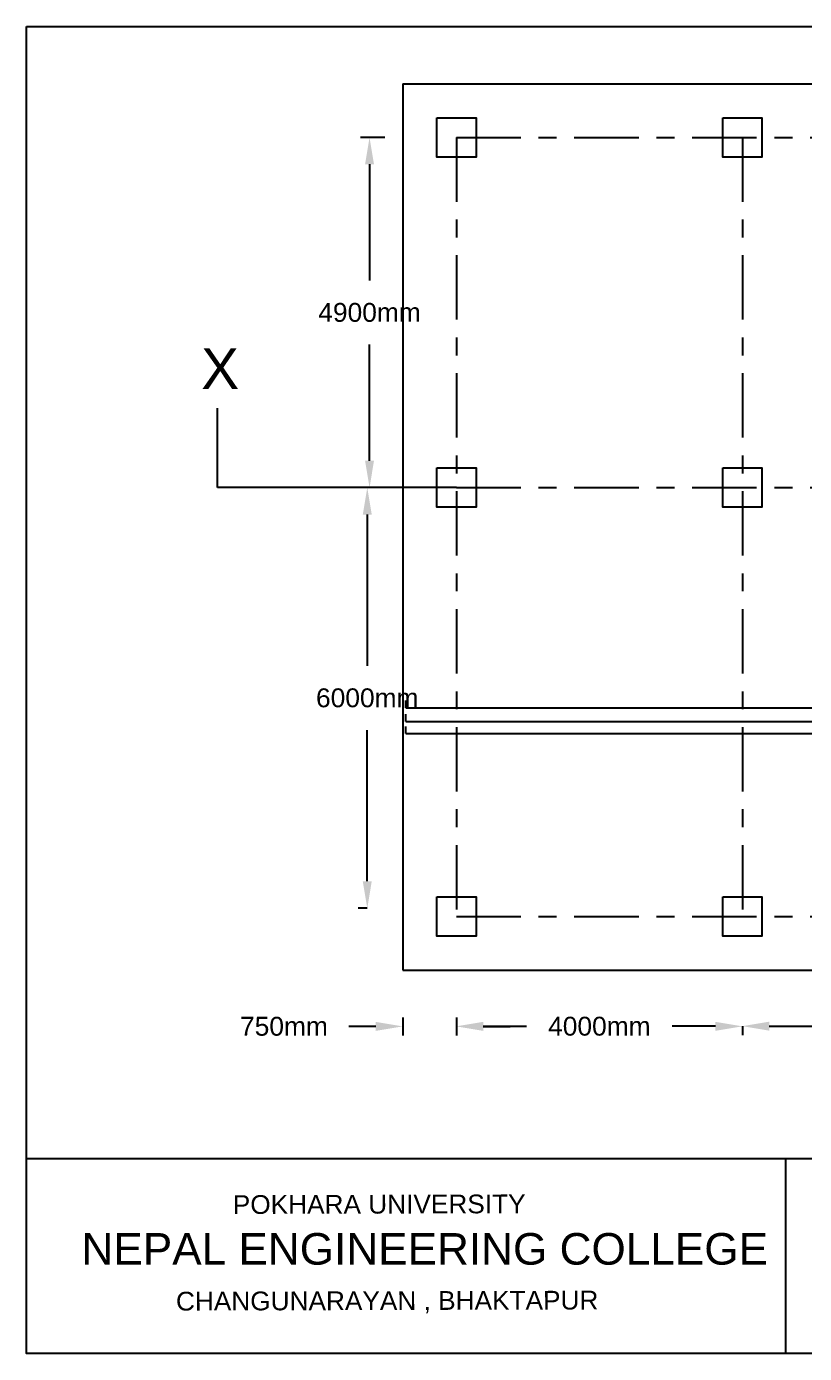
# Model space of a CAD drawing. Header units: metres. Extents: x 3 to 189, y -54 to 67.
# Drawn here: x 91.95 to 96.3, y -18.15 to -10.72 of the extents above; entities that cross this region are included whole.
import ezdxf

# ---------------------------------------------------------------- set-up
doc = ezdxf.new("R2010")
doc.units = ezdxf.units.M
doc.header["$LTSCALE"] = 0.015
doc.header["$MEASUREMENT"] = 0
doc.linetypes.add('ACAD_ISO04W100', pattern=[30, 24, -3, 0, -3])
doc.styles.get("Standard").update_dxf_attribs({"font": 'arial.ttf'})
doc.dimstyles.get("Standard").update_dxf_attribs({"dimscale": 1.005, "dimtxt": 0.105, "dimasz": 0.15, "dimexe": 0.05, "dimexo": 0.1, "dimgap": 0.125, "dimtad": 0, "dimtih": 1, "dimtoh": 1, "dimdec": 4, "dimzin": 0, "dimdsep": 46, "dimtxsty": 'Standard', "dimcen": 0.115, "dimadec": 3, "dimazin": 0, "dimtfac": 1, "dimtdec": 4, "dimtofl": 0, "dimtmove": 0, "dimatfit": 3, "dimfxl": 1, "dimfxlon": 1, "dimtolj": 1, "dimtzin": 0, "dimarcsym": 0})

# ---------------------------------------------------------------- blocks, each defined once
blk = doc.blocks.new('*D122')
at = {"color": 0, "linetype": 'Continuous', "lineweight": -2, "transparency": 16777216}
for p, q in [((94.3528, -16.318), (94.3528, -16.3682)), ((94.5035, -16.318), (94.746, -16.318)), ((95.802, -16.318), (95.5595, -16.318)), ((95.9528, -16.318), (95.9528, -16.3682))]:
    blk.add_line(p, q, dxfattribs=at)
at = {"color": 0, "linetype": 'Continuous', "transparency": 16777216}
for points in [[(94.5035, -16.2929), (94.5035, -16.3431), (94.3528, -16.318)], [(95.802, -16.2929), (95.802, -16.3431), (95.9528, -16.318)]]:
    blk.add_solid(points, dxfattribs=at)
at = {"layer": 'Defpoints', "color": 0, "linetype": 'Continuous', "transparency": 16777216}
for p in [(94.3528, -16.2375), (95.9528, -16.2375), (95.9528, -16.318)]:
    blk.add_point(p, dxfattribs=at)
at = {"color": 0, "linetype": 'Continuous', "transparency": 16777216, "insert": (95.1528, -16.318), "char_height": 0.10552, "attachment_point": 5}
blk.add_mtext('\\A1;4000mm', dxfattribs=at)
blk = doc.blocks.new('*D123')
at = {"color": 0, "linetype": 'Continuous', "lineweight": -2, "transparency": 16777216}
for p, q in [((95.9528, -16.3171), (95.9528, -16.3673)), ((96.1035, -16.3171), (96.466, -16.3171)), ((97.642, -16.3171), (97.2795, -16.3171)), ((97.7928, -16.3171), (97.7928, -16.3673))]:
    blk.add_line(p, q, dxfattribs=at)
at = {"color": 0, "linetype": 'Continuous', "transparency": 16777216}
for points in [[(96.1035, -16.292), (96.1035, -16.3422), (95.9528, -16.3171)], [(97.642, -16.292), (97.642, -16.3422), (97.7928, -16.3171)]]:
    blk.add_solid(points, dxfattribs=at)
at = {"layer": 'Defpoints', "color": 0, "linetype": 'Continuous', "transparency": 16777216}
for p in [(95.9528, -16.2375), (97.7928, -16.2375), (97.7928, -16.3171)]:
    blk.add_point(p, dxfattribs=at)
at = {"color": 0, "linetype": 'Continuous', "transparency": 16777216, "insert": (96.8728, -16.3171), "char_height": 0.10552, "attachment_point": 5}
blk.add_mtext('\\A1;4600mm', dxfattribs=at)
blk = doc.blocks.new('*D126')
at = {"color": 0, "lineweight": -2, "ltscale": 0.01, "transparency": 16777216}
for p, q in [((93.902, -16.3184), (93.7513, -16.3184)), ((94.0528, -16.2686), (94.0528, -16.3686)), ((94.3528, -16.2686), (94.3528, -16.3686)), ((94.5035, -16.3184), (94.6543, -16.3184))]:
    blk.add_line(p, q, dxfattribs=at)
at = {"color": 0, "ltscale": 0.01, "transparency": 16777216}
for points in [[(93.902, -16.2932), (93.902, -16.3435), (94.0528, -16.3184)], [(94.5035, -16.2932), (94.5035, -16.3435), (94.3528, -16.3184)]]:
    blk.add_solid(points, dxfattribs=at)
at = {"layer": 'Defpoints', "color": 0, "ltscale": 0.01, "transparency": 16777216}
for p in [(94.0528, -16.1681), (94.3528, -16.1681), (94.0528, -16.3184)]:
    blk.add_point(p, dxfattribs=at)
at = {"color": 0, "ltscale": 0.01, "transparency": 16777216, "insert": (93.3881, -16.3184), "char_height": 0.10552, "attachment_point": 5}
blk.add_mtext('\\A1;750mm', dxfattribs=at)
blk = doc.blocks.new('*D148')
at = {"color": 0, "linetype": 'Continuous', "lineweight": -2, "transparency": 16777216}
for p, q in [((94.3528, -16.318), (94.3528, -16.3682)), ((94.5035, -16.318), (94.746, -16.318)), ((95.802, -16.318), (95.5595, -16.318)), ((95.9528, -16.318), (95.9528, -16.3682))]:
    blk.add_line(p, q, dxfattribs=at)
at = {"color": 0, "linetype": 'Continuous', "transparency": 16777216}
for points in [[(94.5035, -16.2929), (94.5035, -16.3431), (94.3528, -16.318)], [(95.802, -16.2929), (95.802, -16.3431), (95.9528, -16.318)]]:
    blk.add_solid(points, dxfattribs=at)
at = {"layer": 'Defpoints', "color": 0, "linetype": 'Continuous', "transparency": 16777216}
for p in [(94.3528, -16.2375), (95.9528, -16.2375), (95.9528, -16.318)]:
    blk.add_point(p, dxfattribs=at)
at = {"color": 0, "linetype": 'Continuous', "transparency": 16777216, "insert": (95.1528, -16.318), "char_height": 0.10552, "attachment_point": 5}
blk.add_mtext('\\A1;4000mm', dxfattribs=at)
blk = doc.blocks.new('*D149')
at = {"color": 0, "linetype": 'Continuous', "lineweight": -2, "transparency": 16777216}
for p, q in [((95.9528, -16.3171), (95.9528, -16.3673)), ((96.1035, -16.3171), (96.466, -16.3171)), ((97.642, -16.3171), (97.2795, -16.3171)), ((97.7928, -16.3171), (97.7928, -16.3673))]:
    blk.add_line(p, q, dxfattribs=at)
at = {"color": 0, "linetype": 'Continuous', "transparency": 16777216}
for points in [[(96.1035, -16.292), (96.1035, -16.3422), (95.9528, -16.3171)], [(97.642, -16.292), (97.642, -16.3422), (97.7928, -16.3171)]]:
    blk.add_solid(points, dxfattribs=at)
at = {"layer": 'Defpoints', "color": 0, "linetype": 'Continuous', "transparency": 16777216}
for p in [(95.9528, -16.2375), (97.7928, -16.2375), (97.7928, -16.3171)]:
    blk.add_point(p, dxfattribs=at)
at = {"color": 0, "linetype": 'Continuous', "transparency": 16777216, "insert": (96.8728, -16.3171), "char_height": 0.10552, "attachment_point": 5}
blk.add_mtext('\\A1;4600mm', dxfattribs=at)
blk = doc.blocks.new('*D152')
at = {"color": 0, "linetype": 'Continuous', "lineweight": -2, "transparency": 16777216}
for p, q in [((94.3528, -16.318), (94.3528, -16.3682)), ((94.5035, -16.318), (94.746, -16.318)), ((95.802, -16.318), (95.5595, -16.318)), ((95.9528, -16.318), (95.9528, -16.3682))]:
    blk.add_line(p, q, dxfattribs=at)
at = {"color": 0, "linetype": 'Continuous', "transparency": 16777216}
for points in [[(94.5035, -16.2929), (94.5035, -16.3431), (94.3528, -16.318)], [(95.802, -16.2929), (95.802, -16.3431), (95.9528, -16.318)]]:
    blk.add_solid(points, dxfattribs=at)
at = {"layer": 'Defpoints', "color": 0, "linetype": 'Continuous', "transparency": 16777216}
for p in [(94.3528, -16.2375), (95.9528, -16.2375), (95.9528, -16.318)]:
    blk.add_point(p, dxfattribs=at)
at = {"color": 0, "linetype": 'Continuous', "transparency": 16777216, "insert": (95.1528, -16.318), "char_height": 0.10552, "attachment_point": 5}
blk.add_mtext('\\A1;4000mm', dxfattribs=at)
blk = doc.blocks.new('*D153')
at = {"color": 0, "linetype": 'Continuous', "lineweight": -2, "transparency": 16777216}
for p, q in [((95.9528, -16.3171), (95.9528, -16.3673)), ((96.1035, -16.3171), (96.466, -16.3171)), ((97.642, -16.3171), (97.2795, -16.3171)), ((97.7928, -16.3171), (97.7928, -16.3673))]:
    blk.add_line(p, q, dxfattribs=at)
at = {"color": 0, "linetype": 'Continuous', "transparency": 16777216}
for points in [[(96.1035, -16.292), (96.1035, -16.3422), (95.9528, -16.3171)], [(97.642, -16.292), (97.642, -16.3422), (97.7928, -16.3171)]]:
    blk.add_solid(points, dxfattribs=at)
at = {"layer": 'Defpoints', "color": 0, "linetype": 'Continuous', "transparency": 16777216}
for p in [(95.9528, -16.2375), (97.7928, -16.2375), (97.7928, -16.3171)]:
    blk.add_point(p, dxfattribs=at)
at = {"color": 0, "linetype": 'Continuous', "transparency": 16777216, "insert": (96.8728, -16.3171), "char_height": 0.10552, "attachment_point": 5}
blk.add_mtext('\\A1;4600mm', dxfattribs=at)
blk = doc.blocks.new('*D156')
at = {"color": 0, "linetype": 'Continuous', "lineweight": -2, "transparency": 16777216}
for p, q in [((94.3528, -16.318), (94.3528, -16.3682)), ((94.5035, -16.318), (94.746, -16.318)), ((95.802, -16.318), (95.5595, -16.318)), ((95.9528, -16.318), (95.9528, -16.3682))]:
    blk.add_line(p, q, dxfattribs=at)
at = {"color": 0, "linetype": 'Continuous', "transparency": 16777216}
for points in [[(94.5035, -16.2929), (94.5035, -16.3431), (94.3528, -16.318)], [(95.802, -16.2929), (95.802, -16.3431), (95.9528, -16.318)]]:
    blk.add_solid(points, dxfattribs=at)
at = {"layer": 'Defpoints', "color": 0, "linetype": 'Continuous', "transparency": 16777216}
for p in [(94.3528, -16.2375), (95.9528, -16.2375), (95.9528, -16.318)]:
    blk.add_point(p, dxfattribs=at)
at = {"color": 0, "linetype": 'Continuous', "transparency": 16777216, "insert": (95.1528, -16.318), "char_height": 0.10552, "attachment_point": 5}
blk.add_mtext('\\A1;4000mm', dxfattribs=at)
blk = doc.blocks.new('*D157')
at = {"color": 0, "linetype": 'Continuous', "lineweight": -2, "transparency": 16777216}
for p, q in [((95.9528, -16.3171), (95.9528, -16.3673)), ((96.1035, -16.3171), (96.466, -16.3171)), ((97.642, -16.3171), (97.2795, -16.3171)), ((97.7928, -16.3171), (97.7928, -16.3673))]:
    blk.add_line(p, q, dxfattribs=at)
at = {"color": 0, "linetype": 'Continuous', "transparency": 16777216}
for points in [[(96.1035, -16.292), (96.1035, -16.3422), (95.9528, -16.3171)], [(97.642, -16.292), (97.642, -16.3422), (97.7928, -16.3171)]]:
    blk.add_solid(points, dxfattribs=at)
at = {"layer": 'Defpoints', "color": 0, "linetype": 'Continuous', "transparency": 16777216}
for p in [(95.9528, -16.2375), (97.7928, -16.2375), (97.7928, -16.3171)]:
    blk.add_point(p, dxfattribs=at)
at = {"color": 0, "linetype": 'Continuous', "transparency": 16777216, "insert": (96.8728, -16.3171), "char_height": 0.10552, "attachment_point": 5}
blk.add_mtext('\\A1;4600mm', dxfattribs=at)
blk = doc.blocks.new('*D160')
at = {"color": 0, "linetype": 'Continuous', "lineweight": -2, "transparency": 16777216}
for p, q in [((94.3528, -16.318), (94.3528, -16.3682)), ((94.5035, -16.318), (94.746, -16.318)), ((95.802, -16.318), (95.5595, -16.318)), ((95.9528, -16.318), (95.9528, -16.3682))]:
    blk.add_line(p, q, dxfattribs=at)
at = {"color": 0, "linetype": 'Continuous', "transparency": 16777216}
for points in [[(94.5035, -16.2929), (94.5035, -16.3431), (94.3528, -16.318)], [(95.802, -16.2929), (95.802, -16.3431), (95.9528, -16.318)]]:
    blk.add_solid(points, dxfattribs=at)
at = {"layer": 'Defpoints', "color": 0, "linetype": 'Continuous', "transparency": 16777216}
for p in [(94.3528, -16.2375), (95.9528, -16.2375), (95.9528, -16.318)]:
    blk.add_point(p, dxfattribs=at)
at = {"color": 0, "linetype": 'Continuous', "transparency": 16777216, "insert": (95.1528, -16.318), "char_height": 0.10552, "attachment_point": 5}
blk.add_mtext('\\A1;4000mm', dxfattribs=at)
blk = doc.blocks.new('*D161')
at = {"color": 0, "linetype": 'Continuous', "lineweight": -2, "transparency": 16777216}
for p, q in [((95.9528, -16.3171), (95.9528, -16.3673)), ((96.1035, -16.3171), (96.466, -16.3171)), ((97.642, -16.3171), (97.2795, -16.3171)), ((97.7928, -16.3171), (97.7928, -16.3673))]:
    blk.add_line(p, q, dxfattribs=at)
at = {"color": 0, "linetype": 'Continuous', "transparency": 16777216}
for points in [[(96.1035, -16.292), (96.1035, -16.3422), (95.9528, -16.3171)], [(97.642, -16.292), (97.642, -16.3422), (97.7928, -16.3171)]]:
    blk.add_solid(points, dxfattribs=at)
at = {"layer": 'Defpoints', "color": 0, "linetype": 'Continuous', "transparency": 16777216}
for p in [(95.9528, -16.2375), (97.7928, -16.2375), (97.7928, -16.3171)]:
    blk.add_point(p, dxfattribs=at)
at = {"color": 0, "linetype": 'Continuous', "transparency": 16777216, "insert": (96.8728, -16.3171), "char_height": 0.10552, "attachment_point": 5}
blk.add_mtext('\\A1;4600mm', dxfattribs=at)
blk = doc.blocks.new('*D164')
at = {"color": 0, "linetype": 'Continuous', "lineweight": -2, "transparency": 16777216}
for p, q in [((94.3528, -16.318), (94.3528, -16.3682)), ((94.5035, -16.318), (94.746, -16.318)), ((95.802, -16.318), (95.5595, -16.318)), ((95.9528, -16.318), (95.9528, -16.3682))]:
    blk.add_line(p, q, dxfattribs=at)
at = {"color": 0, "linetype": 'Continuous', "transparency": 16777216}
for points in [[(94.5035, -16.2929), (94.5035, -16.3431), (94.3528, -16.318)], [(95.802, -16.2929), (95.802, -16.3431), (95.9528, -16.318)]]:
    blk.add_solid(points, dxfattribs=at)
at = {"layer": 'Defpoints', "color": 0, "linetype": 'Continuous', "transparency": 16777216}
for p in [(94.3528, -16.2375), (95.9528, -16.2375), (95.9528, -16.318)]:
    blk.add_point(p, dxfattribs=at)
at = {"color": 0, "linetype": 'Continuous', "transparency": 16777216, "insert": (95.1528, -16.318), "char_height": 0.10552, "attachment_point": 5}
blk.add_mtext('\\A1;4000mm', dxfattribs=at)
blk = doc.blocks.new('*D165')
at = {"color": 0, "linetype": 'Continuous', "lineweight": -2, "transparency": 16777216}
for p, q in [((95.9528, -16.3171), (95.9528, -16.3673)), ((96.1035, -16.3171), (96.466, -16.3171)), ((97.642, -16.3171), (97.2795, -16.3171)), ((97.7928, -16.3171), (97.7928, -16.3673))]:
    blk.add_line(p, q, dxfattribs=at)
at = {"color": 0, "linetype": 'Continuous', "transparency": 16777216}
for points in [[(96.1035, -16.292), (96.1035, -16.3422), (95.9528, -16.3171)], [(97.642, -16.292), (97.642, -16.3422), (97.7928, -16.3171)]]:
    blk.add_solid(points, dxfattribs=at)
at = {"layer": 'Defpoints', "color": 0, "linetype": 'Continuous', "transparency": 16777216}
for p in [(95.9528, -16.2375), (97.7928, -16.2375), (97.7928, -16.3171)]:
    blk.add_point(p, dxfattribs=at)
at = {"color": 0, "linetype": 'Continuous', "transparency": 16777216, "insert": (96.8728, -16.3171), "char_height": 0.10552, "attachment_point": 5}
blk.add_mtext('\\A1;4600mm', dxfattribs=at)
blk = doc.blocks.new('*D168')
at = {"color": 0, "linetype": 'Continuous', "lineweight": -2, "transparency": 16777216}
for p, q in [((94.3528, -16.318), (94.3528, -16.3682)), ((94.5035, -16.318), (94.746, -16.318)), ((95.802, -16.318), (95.5595, -16.318)), ((95.9528, -16.318), (95.9528, -16.3682))]:
    blk.add_line(p, q, dxfattribs=at)
at = {"color": 0, "linetype": 'Continuous', "transparency": 16777216}
for points in [[(94.5035, -16.2929), (94.5035, -16.3431), (94.3528, -16.318)], [(95.802, -16.2929), (95.802, -16.3431), (95.9528, -16.318)]]:
    blk.add_solid(points, dxfattribs=at)
at = {"layer": 'Defpoints', "color": 0, "linetype": 'Continuous', "transparency": 16777216}
for p in [(94.3528, -16.2375), (95.9528, -16.2375), (95.9528, -16.318)]:
    blk.add_point(p, dxfattribs=at)
at = {"color": 0, "linetype": 'Continuous', "transparency": 16777216, "insert": (95.1528, -16.318), "char_height": 0.10552, "attachment_point": 5}
blk.add_mtext('\\A1;4000mm', dxfattribs=at)
blk = doc.blocks.new('*D169')
at = {"color": 0, "linetype": 'Continuous', "lineweight": -2, "transparency": 16777216}
for p, q in [((95.9528, -16.3171), (95.9528, -16.3673)), ((96.1035, -16.3171), (96.466, -16.3171)), ((97.642, -16.3171), (97.2795, -16.3171)), ((97.7928, -16.3171), (97.7928, -16.3673))]:
    blk.add_line(p, q, dxfattribs=at)
at = {"color": 0, "linetype": 'Continuous', "transparency": 16777216}
for points in [[(96.1035, -16.292), (96.1035, -16.3422), (95.9528, -16.3171)], [(97.642, -16.292), (97.642, -16.3422), (97.7928, -16.3171)]]:
    blk.add_solid(points, dxfattribs=at)
at = {"layer": 'Defpoints', "color": 0, "linetype": 'Continuous', "transparency": 16777216}
for p in [(95.9528, -16.2375), (97.7928, -16.2375), (97.7928, -16.3171)]:
    blk.add_point(p, dxfattribs=at)
at = {"color": 0, "linetype": 'Continuous', "transparency": 16777216, "insert": (96.8728, -16.3171), "char_height": 0.10552, "attachment_point": 5}
blk.add_mtext('\\A1;4600mm', dxfattribs=at)
blk = doc.blocks.new('*D172')
at = {"color": 0, "linetype": 'Continuous', "lineweight": -2, "transparency": 16777216}
for p, q in [((94.3528, -16.318), (94.3528, -16.3682)), ((94.5035, -16.318), (94.746, -16.318)), ((95.802, -16.318), (95.5595, -16.318)), ((95.9528, -16.318), (95.9528, -16.3682))]:
    blk.add_line(p, q, dxfattribs=at)
at = {"color": 0, "linetype": 'Continuous', "transparency": 16777216}
for points in [[(94.5035, -16.2929), (94.5035, -16.3431), (94.3528, -16.318)], [(95.802, -16.2929), (95.802, -16.3431), (95.9528, -16.318)]]:
    blk.add_solid(points, dxfattribs=at)
at = {"layer": 'Defpoints', "color": 0, "linetype": 'Continuous', "transparency": 16777216}
for p in [(94.3528, -16.2375), (95.9528, -16.2375), (95.9528, -16.318)]:
    blk.add_point(p, dxfattribs=at)
at = {"color": 0, "linetype": 'Continuous', "transparency": 16777216, "insert": (95.1528, -16.318), "char_height": 0.10552, "attachment_point": 5}
blk.add_mtext('\\A1;4000mm', dxfattribs=at)
blk = doc.blocks.new('*D173')
at = {"color": 0, "linetype": 'Continuous', "lineweight": -2, "transparency": 16777216}
for p, q in [((95.9528, -16.3171), (95.9528, -16.3673)), ((96.1035, -16.3171), (96.466, -16.3171)), ((97.642, -16.3171), (97.2795, -16.3171)), ((97.7928, -16.3171), (97.7928, -16.3673))]:
    blk.add_line(p, q, dxfattribs=at)
at = {"color": 0, "linetype": 'Continuous', "transparency": 16777216}
for points in [[(96.1035, -16.292), (96.1035, -16.3422), (95.9528, -16.3171)], [(97.642, -16.292), (97.642, -16.3422), (97.7928, -16.3171)]]:
    blk.add_solid(points, dxfattribs=at)
at = {"layer": 'Defpoints', "color": 0, "linetype": 'Continuous', "transparency": 16777216}
for p in [(95.9528, -16.2375), (97.7928, -16.2375), (97.7928, -16.3171)]:
    blk.add_point(p, dxfattribs=at)
at = {"color": 0, "linetype": 'Continuous', "transparency": 16777216, "insert": (96.8728, -16.3171), "char_height": 0.10552, "attachment_point": 5}
blk.add_mtext('\\A1;4600mm', dxfattribs=at)
blk = doc.blocks.new('*D176')
at = {"color": 0, "linetype": 'Continuous', "lineweight": -2, "transparency": 16777216}
for p, q in [((94.3528, -16.318), (94.3528, -16.3682)), ((94.5035, -16.318), (94.746, -16.318)), ((95.802, -16.318), (95.5595, -16.318)), ((95.9528, -16.318), (95.9528, -16.3682))]:
    blk.add_line(p, q, dxfattribs=at)
at = {"color": 0, "linetype": 'Continuous', "transparency": 16777216}
for points in [[(94.5035, -16.2929), (94.5035, -16.3431), (94.3528, -16.318)], [(95.802, -16.2929), (95.802, -16.3431), (95.9528, -16.318)]]:
    blk.add_solid(points, dxfattribs=at)
at = {"layer": 'Defpoints', "color": 0, "linetype": 'Continuous', "transparency": 16777216}
for p in [(94.3528, -16.2375), (95.9528, -16.2375), (95.9528, -16.318)]:
    blk.add_point(p, dxfattribs=at)
at = {"color": 0, "linetype": 'Continuous', "transparency": 16777216, "insert": (95.1528, -16.318), "char_height": 0.10552, "attachment_point": 5}
blk.add_mtext('\\A1;4000mm', dxfattribs=at)
blk = doc.blocks.new('*D177')
at = {"color": 0, "linetype": 'Continuous', "lineweight": -2, "transparency": 16777216}
for p, q in [((95.9528, -16.3171), (95.9528, -16.3673)), ((96.1035, -16.3171), (96.466, -16.3171)), ((97.642, -16.3171), (97.2795, -16.3171)), ((97.7928, -16.3171), (97.7928, -16.3673))]:
    blk.add_line(p, q, dxfattribs=at)
at = {"color": 0, "linetype": 'Continuous', "transparency": 16777216}
for points in [[(96.1035, -16.292), (96.1035, -16.3422), (95.9528, -16.3171)], [(97.642, -16.292), (97.642, -16.3422), (97.7928, -16.3171)]]:
    blk.add_solid(points, dxfattribs=at)
at = {"layer": 'Defpoints', "color": 0, "linetype": 'Continuous', "transparency": 16777216}
for p in [(95.9528, -16.2375), (97.7928, -16.2375), (97.7928, -16.3171)]:
    blk.add_point(p, dxfattribs=at)
at = {"color": 0, "linetype": 'Continuous', "transparency": 16777216, "insert": (96.8728, -16.3171), "char_height": 0.10552, "attachment_point": 5}
blk.add_mtext('\\A1;4600mm', dxfattribs=at)
blk = doc.blocks.new('*D180')
at = {"color": 0, "linetype": 'Continuous', "lineweight": -2, "transparency": 16777216}
for p, q in [((94.3528, -16.318), (94.3528, -16.3682)), ((94.5035, -16.318), (94.746, -16.318)), ((95.802, -16.318), (95.5595, -16.318)), ((95.9528, -16.318), (95.9528, -16.3682))]:
    blk.add_line(p, q, dxfattribs=at)
at = {"color": 0, "linetype": 'Continuous', "transparency": 16777216}
for points in [[(94.5035, -16.2929), (94.5035, -16.3431), (94.3528, -16.318)], [(95.802, -16.2929), (95.802, -16.3431), (95.9528, -16.318)]]:
    blk.add_solid(points, dxfattribs=at)
at = {"layer": 'Defpoints', "color": 0, "linetype": 'Continuous', "transparency": 16777216}
for p in [(94.3528, -16.2375), (95.9528, -16.2375), (95.9528, -16.318)]:
    blk.add_point(p, dxfattribs=at)
at = {"color": 0, "linetype": 'Continuous', "transparency": 16777216, "insert": (95.1528, -16.318), "char_height": 0.10552, "attachment_point": 5}
blk.add_mtext('\\A1;4000mm', dxfattribs=at)
blk = doc.blocks.new('*D181')
at = {"color": 0, "linetype": 'Continuous', "lineweight": -2, "transparency": 16777216}
for p, q in [((95.9528, -16.3171), (95.9528, -16.3673)), ((96.1035, -16.3171), (96.466, -16.3171)), ((97.642, -16.3171), (97.2795, -16.3171)), ((97.7928, -16.3171), (97.7928, -16.3673))]:
    blk.add_line(p, q, dxfattribs=at)
at = {"color": 0, "linetype": 'Continuous', "transparency": 16777216}
for points in [[(96.1035, -16.292), (96.1035, -16.3422), (95.9528, -16.3171)], [(97.642, -16.292), (97.642, -16.3422), (97.7928, -16.3171)]]:
    blk.add_solid(points, dxfattribs=at)
at = {"layer": 'Defpoints', "color": 0, "linetype": 'Continuous', "transparency": 16777216}
for p in [(95.9528, -16.2375), (97.7928, -16.2375), (97.7928, -16.3171)]:
    blk.add_point(p, dxfattribs=at)
at = {"color": 0, "linetype": 'Continuous', "transparency": 16777216, "insert": (96.8728, -16.3171), "char_height": 0.10552, "attachment_point": 5}
blk.add_mtext('\\A1;4600mm', dxfattribs=at)
blk = doc.blocks.new('*D184')
at = {"color": 0, "linetype": 'Continuous', "lineweight": -2, "transparency": 16777216}
for p, q in [((94.3528, -16.318), (94.3528, -16.3682)), ((94.5035, -16.318), (94.746, -16.318)), ((95.802, -16.318), (95.5595, -16.318)), ((95.9528, -16.318), (95.9528, -16.3682))]:
    blk.add_line(p, q, dxfattribs=at)
at = {"color": 0, "linetype": 'Continuous', "transparency": 16777216}
for points in [[(94.5035, -16.2929), (94.5035, -16.3431), (94.3528, -16.318)], [(95.802, -16.2929), (95.802, -16.3431), (95.9528, -16.318)]]:
    blk.add_solid(points, dxfattribs=at)
at = {"layer": 'Defpoints', "color": 0, "linetype": 'Continuous', "transparency": 16777216}
for p in [(94.3528, -16.2375), (95.9528, -16.2375), (95.9528, -16.318)]:
    blk.add_point(p, dxfattribs=at)
at = {"color": 0, "linetype": 'Continuous', "transparency": 16777216, "insert": (95.1528, -16.318), "char_height": 0.10552, "attachment_point": 5}
blk.add_mtext('\\A1;4000mm', dxfattribs=at)
blk = doc.blocks.new('*D185')
at = {"color": 0, "linetype": 'Continuous', "lineweight": -2, "transparency": 16777216}
for p, q in [((95.9528, -16.3171), (95.9528, -16.3673)), ((96.1035, -16.3171), (96.466, -16.3171)), ((97.642, -16.3171), (97.2795, -16.3171)), ((97.7928, -16.3171), (97.7928, -16.3673))]:
    blk.add_line(p, q, dxfattribs=at)
at = {"color": 0, "linetype": 'Continuous', "transparency": 16777216}
for points in [[(96.1035, -16.292), (96.1035, -16.3422), (95.9528, -16.3171)], [(97.642, -16.292), (97.642, -16.3422), (97.7928, -16.3171)]]:
    blk.add_solid(points, dxfattribs=at)
at = {"layer": 'Defpoints', "color": 0, "linetype": 'Continuous', "transparency": 16777216}
for p in [(95.9528, -16.2375), (97.7928, -16.2375), (97.7928, -16.3171)]:
    blk.add_point(p, dxfattribs=at)
at = {"color": 0, "linetype": 'Continuous', "transparency": 16777216, "insert": (96.8728, -16.3171), "char_height": 0.10552, "attachment_point": 5}
blk.add_mtext('\\A1;4600mm', dxfattribs=at)
blk = doc.blocks.new('*D188')
at = {"color": 0, "linetype": 'Continuous', "lineweight": -2, "transparency": 16777216}
for p, q in [((94.3528, -16.318), (94.3528, -16.3682)), ((94.5035, -16.318), (94.746, -16.318)), ((95.802, -16.318), (95.5595, -16.318)), ((95.9528, -16.318), (95.9528, -16.3682))]:
    blk.add_line(p, q, dxfattribs=at)
at = {"color": 0, "linetype": 'Continuous', "transparency": 16777216}
for points in [[(94.5035, -16.2929), (94.5035, -16.3431), (94.3528, -16.318)], [(95.802, -16.2929), (95.802, -16.3431), (95.9528, -16.318)]]:
    blk.add_solid(points, dxfattribs=at)
at = {"layer": 'Defpoints', "color": 0, "linetype": 'Continuous', "transparency": 16777216}
for p in [(94.3528, -16.2375), (95.9528, -16.2375), (95.9528, -16.318)]:
    blk.add_point(p, dxfattribs=at)
at = {"color": 0, "linetype": 'Continuous', "transparency": 16777216, "insert": (95.1528, -16.318), "char_height": 0.10552, "attachment_point": 5}
blk.add_mtext('\\A1;4000mm', dxfattribs=at)
blk = doc.blocks.new('*D189')
at = {"color": 0, "linetype": 'Continuous', "lineweight": -2, "transparency": 16777216}
for p, q in [((95.9528, -16.3171), (95.9528, -16.3673)), ((96.1035, -16.3171), (96.466, -16.3171)), ((97.642, -16.3171), (97.2795, -16.3171)), ((97.7928, -16.3171), (97.7928, -16.3673))]:
    blk.add_line(p, q, dxfattribs=at)
at = {"color": 0, "linetype": 'Continuous', "transparency": 16777216}
for points in [[(96.1035, -16.292), (96.1035, -16.3422), (95.9528, -16.3171)], [(97.642, -16.292), (97.642, -16.3422), (97.7928, -16.3171)]]:
    blk.add_solid(points, dxfattribs=at)
at = {"layer": 'Defpoints', "color": 0, "linetype": 'Continuous', "transparency": 16777216}
for p in [(95.9528, -16.2375), (97.7928, -16.2375), (97.7928, -16.3171)]:
    blk.add_point(p, dxfattribs=at)
at = {"color": 0, "linetype": 'Continuous', "transparency": 16777216, "insert": (96.8728, -16.3171), "char_height": 0.10552, "attachment_point": 5}
blk.add_mtext('\\A1;4600mm', dxfattribs=at)
blk = doc.blocks.new('*D192')
at = {"color": 0, "linetype": 'Continuous', "lineweight": -2, "transparency": 16777216}
for p, q in [((94.3528, -16.318), (94.3528, -16.3682)), ((94.5035, -16.318), (94.746, -16.318)), ((95.802, -16.318), (95.5595, -16.318)), ((95.9528, -16.318), (95.9528, -16.3682))]:
    blk.add_line(p, q, dxfattribs=at)
at = {"color": 0, "linetype": 'Continuous', "transparency": 16777216}
for points in [[(94.5035, -16.2929), (94.5035, -16.3431), (94.3528, -16.318)], [(95.802, -16.2929), (95.802, -16.3431), (95.9528, -16.318)]]:
    blk.add_solid(points, dxfattribs=at)
at = {"layer": 'Defpoints', "color": 0, "linetype": 'Continuous', "transparency": 16777216}
for p in [(94.3528, -16.2375), (95.9528, -16.2375), (95.9528, -16.318)]:
    blk.add_point(p, dxfattribs=at)
at = {"color": 0, "linetype": 'Continuous', "transparency": 16777216, "insert": (95.1528, -16.318), "char_height": 0.10552, "attachment_point": 5}
blk.add_mtext('\\A1;4000mm', dxfattribs=at)
blk = doc.blocks.new('*D193')
at = {"color": 0, "linetype": 'Continuous', "lineweight": -2, "transparency": 16777216}
for p, q in [((95.9528, -16.3171), (95.9528, -16.3673)), ((96.1035, -16.3171), (96.466, -16.3171)), ((97.642, -16.3171), (97.2795, -16.3171)), ((97.7928, -16.3171), (97.7928, -16.3673))]:
    blk.add_line(p, q, dxfattribs=at)
at = {"color": 0, "linetype": 'Continuous', "transparency": 16777216}
for points in [[(96.1035, -16.292), (96.1035, -16.3422), (95.9528, -16.3171)], [(97.642, -16.292), (97.642, -16.3422), (97.7928, -16.3171)]]:
    blk.add_solid(points, dxfattribs=at)
at = {"layer": 'Defpoints', "color": 0, "linetype": 'Continuous', "transparency": 16777216}
for p in [(95.9528, -16.2375), (97.7928, -16.2375), (97.7928, -16.3171)]:
    blk.add_point(p, dxfattribs=at)
at = {"color": 0, "linetype": 'Continuous', "transparency": 16777216, "insert": (96.8728, -16.3171), "char_height": 0.10552, "attachment_point": 5}
blk.add_mtext('\\A1;4600mm', dxfattribs=at)
blk = doc.blocks.new('*D195')
at = {"color": 0, "lineweight": -2, "ltscale": 0.01, "transparency": 16777216}
for p, q in [((93.9523, -11.3438), (93.8166, -11.3438)), ((93.8669, -11.4945), (93.8669, -12.1443)), ((93.8669, -13.153), (93.8669, -12.5033)), ((93.9523, -13.3038), (93.8166, -13.3038))]:
    blk.add_line(p, q, dxfattribs=at)
at = {"color": 0, "ltscale": 0.01, "transparency": 16777216}
for points in [[(93.8418, -11.4945), (93.892, -11.4945), (93.8669, -11.3438)], [(93.8418, -13.153), (93.892, -13.153), (93.8669, -13.3038)]]:
    blk.add_solid(points, dxfattribs=at)
at = {"layer": 'Defpoints', "color": 0, "ltscale": 0.01, "transparency": 16777216}
for p in [(94.0528, -11.3438), (93.8669, -13.3038), (94.0528, -13.3038)]:
    blk.add_point(p, dxfattribs=at)
at = {"color": 0, "ltscale": 0.01, "transparency": 16777216, "insert": (93.8669, -12.3238), "char_height": 0.10552, "attachment_point": 5}
blk.add_mtext('\\A1;4900mm', dxfattribs=at)
blk = doc.blocks.new('*D196')
at = {"color": 0, "lineweight": -2, "ltscale": 0.01, "transparency": 16777216}
for p, q in [((93.8542, -13.3038), (93.804, -13.3038)), ((93.8542, -13.4545), (93.8542, -14.3011)), ((93.8542, -15.5067), (93.8542, -14.6601)), ((93.8542, -15.6574), (93.804, -15.6574))]:
    blk.add_line(p, q, dxfattribs=at)
at = {"color": 0, "ltscale": 0.01, "transparency": 16777216}
for points in [[(93.8291, -13.4545), (93.8793, -13.4545), (93.8542, -13.3038)], [(93.8291, -15.5067), (93.8793, -15.5067), (93.8542, -15.6574)]]:
    blk.add_solid(points, dxfattribs=at)
at = {"layer": 'Defpoints', "color": 0, "ltscale": 0.01, "transparency": 16777216}
for p in [(93.8669, -13.3038), (93.8542, -15.6574), (93.8669, -15.6574)]:
    blk.add_point(p, dxfattribs=at)
at = {"color": 0, "ltscale": 0.01, "transparency": 16777216, "insert": (93.8542, -14.4806), "char_height": 0.10552, "attachment_point": 5}
blk.add_mtext('\\A1;6000mm', dxfattribs=at)

msp = doc.modelspace()

# ---------------------------------------------------------------- linework, layer by layer
at = {"linetype": 'Continuous'}
for p, q in [((94.05275, -11.04376), (94.05275, -16.00376)), ((94.05275, -11.04376), (101.35675, -11.04376)), ((94.0692, -14.53507), (94.0692, -14.49489)), ((94.0692, -14.53507), (101.33579, -14.53507)), ((94.0692, -14.61229), (94.0692, -14.57212)), ((94.0692, -14.61229), (101.33579, -14.61229)), ((94.0692, -14.68034), (94.0692, -14.64017)), ((94.0692, -14.68034), (101.33579, -14.68034)), ((94.05275, -16.00376), (101.35675, -16.00376)), ((91.94784, -17.05698), (104.24784, -17.05698)), ((96.194, -17.05698), (96.194, -18.14857))]:
    msp.add_line(p, q, dxfattribs=at)
at = {"linetype": 'ACAD_ISO04W100'}
for p, q in [((94.35275, -11.34376), (101.05675, -11.34376)), ((94.35275, -11.34376), (94.35275, -15.70376)), ((95.95275, -11.34376), (95.95275, -15.70376)), ((94.35275, -13.30376), (101.05675, -13.30376)), ((94.35275, -15.70376), (101.05675, -15.70376))]:
    msp.add_line(p, q, dxfattribs=at)
at = {"ltscale": 0.01}
for p, q in [((93.01634, -13.30376), (93.01634, -12.85961)), ((94.35275, -13.30376), (93.01634, -13.30376))]:
    msp.add_line(p, q, dxfattribs=at)
at = {"linetype": 'Continuous'}
for points in [[(91.94784, -10.72357), (104.24784, -10.72357), (104.24784, -18.14857), (91.94784, -18.14857)], [(94.24275, -11.23376), (94.46275, -11.23376), (94.46275, -11.45376), (94.24275, -11.45376)], [(95.84275, -11.23376), (96.06275, -11.23376), (96.06275, -11.45376), (95.84275, -11.45376)], [(94.24275, -13.19376), (94.46275, -13.19376), (94.46275, -13.41376), (94.24275, -13.41376)], [(95.84275, -13.19376), (96.06275, -13.19376), (96.06275, -13.41376), (95.84275, -13.41376)], [(94.24275, -15.59376), (94.46275, -15.59376), (94.46275, -15.81376), (94.24275, -15.81376)], [(95.84275, -15.59376), (96.06275, -15.59376), (96.06275, -15.81376), (95.84275, -15.81376)]]:
    msp.add_lwpolyline(points, close=True, dxfattribs=at)

# ---------------------------------------------------------------- texts
for s, height, p in [('      X', 0.227203, (92.39621, -12.7528)), ('POKHARA UNIVERSITY', 0.105, (93.10195, -17.368)), ('CHANGUNARAYAN , BHAKTAPUR', 0.105, (92.78404, -17.90857))]:
    msp.add_text(s, height=height, rotation=0.15, dxfattribs=at).set_placement(p)
at = {"linetype": 'Continuous', "insert": (92.25543, -17.47491), "char_height": 0.1767205, "attachment_point": 1}
msp.add_mtext_dynamic_manual_height_columns('NEPAL ENGINEERING COLLEGE', width=7.6490582, gutter_width=0.8836, heights=[0], dxfattribs=at)

# ---------------------------------------------------------------- dimensions: what is measured, and where the dimension line sits
at = {"ltscale": 0.01}
for base, p1, p2, text, picture, middle in [((93.86689, -13.30376), (94.05275, -11.34376), (94.05275, -13.30376), '4900mm', '*D195', (93.86689, -12.32376)), ((93.8542, -15.65742), (93.86689, -13.30376), (93.86689, -15.65742), '6000mm', '*D196', (93.8542, -14.48059))]:
    dim = msp.add_linear_dim(base=base, p1=p1, p2=p2, angle=90, text=text, dimstyle='Standard', override={"dimpost": 'm'}, dxfattribs=at)
    dim.commit()
    dim.dimension.update_dxf_attribs({"geometry": picture, "text_midpoint": middle})
dim = msp.add_linear_dim(base=(94.05275, -16.31837), p1=(94.35275, -16.16812), p2=(94.05275, -16.16812), text='750mm', dimstyle='Standard', override={"dimpost": 'm'}, dxfattribs=at)
dim.commit()
dim.dimension.update_dxf_attribs({"geometry": '*D126', "text_midpoint": (93.38809, -16.31837)})
at = {"linetype": 'Continuous'}
for base, p1, p2, text, picture, middle in [((95.95275, -16.31799), (94.35275, -16.23753), (95.95275, -16.23753), '4000mm', '*D122', (95.15275, -16.31799)), ((95.95275, -16.31799), (94.35275, -16.23753), (95.95275, -16.23753), '4000mm', '*D148', (95.15275, -16.31799)), ((95.95275, -16.31799), (94.35275, -16.23753), (95.95275, -16.23753), '4000mm', '*D152', (95.15275, -16.31799)), ((95.95275, -16.31799), (94.35275, -16.23753), (95.95275, -16.23753), '4000mm', '*D156', (95.15275, -16.31799)), ((95.95275, -16.31799), (94.35275, -16.23753), (95.95275, -16.23753), '4000mm', '*D160', (95.15275, -16.31799)), ((95.95275, -16.31799), (94.35275, -16.23753), (95.95275, -16.23753), '4000mm', '*D164', (95.15275, -16.31799)), ((95.95275, -16.31799), (94.35275, -16.23753), (95.95275, -16.23753), '4000mm', '*D168', (95.15275, -16.31799)), ((95.95275, -16.31799), (94.35275, -16.23753), (95.95275, -16.23753), '4000mm', '*D172', (95.15275, -16.31799)), ((95.95275, -16.31799), (94.35275, -16.23753), (95.95275, -16.23753), '4000mm', '*D176', (95.15275, -16.31799)), ((95.95275, -16.31799), (94.35275, -16.23753), (95.95275, -16.23753), '4000mm', '*D180', (95.15275, -16.31799)), ((95.95275, -16.31799), (94.35275, -16.23753), (95.95275, -16.23753), '4000mm', '*D184', (95.15275, -16.31799)), ((95.95275, -16.31799), (94.35275, -16.23753), (95.95275, -16.23753), '4000mm', '*D188', (95.15275, -16.31799)), ((95.95275, -16.31799), (94.35275, -16.23753), (95.95275, -16.23753), '4000mm', '*D192', (95.15275, -16.31799)), ((97.79275, -16.31708), (95.95275, -16.23753), (97.79275, -16.23753), '4600mm', '*D123', (96.87275, -16.31708)), ((97.79275, -16.31708), (95.95275, -16.23753), (97.79275, -16.23753), '4600mm', '*D149', (96.87275, -16.31708)), ((97.79275, -16.31708), (95.95275, -16.23753), (97.79275, -16.23753), '4600mm', '*D153', (96.87275, -16.31708)), ((97.79275, -16.31708), (95.95275, -16.23753), (97.79275, -16.23753), '4600mm', '*D157', (96.87275, -16.31708)), ((97.79275, -16.31708), (95.95275, -16.23753), (97.79275, -16.23753), '4600mm', '*D161', (96.87275, -16.31708)), ((97.79275, -16.31708), (95.95275, -16.23753), (97.79275, -16.23753), '4600mm', '*D165', (96.87275, -16.31708)), ((97.79275, -16.31708), (95.95275, -16.23753), (97.79275, -16.23753), '4600mm', '*D169', (96.87275, -16.31708)), ((97.79275, -16.31708), (95.95275, -16.23753), (97.79275, -16.23753), '4600mm', '*D173', (96.87275, -16.31708)), ((97.79275, -16.31708), (95.95275, -16.23753), (97.79275, -16.23753), '4600mm', '*D177', (96.87275, -16.31708)), ((97.79275, -16.31708), (95.95275, -16.23753), (97.79275, -16.23753), '4600mm', '*D181', (96.87275, -16.31708)), ((97.79275, -16.31708), (95.95275, -16.23753), (97.79275, -16.23753), '4600mm', '*D185', (96.87275, -16.31708)), ((97.79275, -16.31708), (95.95275, -16.23753), (97.79275, -16.23753), '4600mm', '*D189', (96.87275, -16.31708)), ((97.79275, -16.31708), (95.95275, -16.23753), (97.79275, -16.23753), '4600mm', '*D193', (96.87275, -16.31708))]:
    dim = msp.add_linear_dim(base=base, p1=p1, p2=p2, text=text, dimstyle='Standard', override={"dimpost": 'm'}, dxfattribs=at)
    dim.commit()
    dim.dimension.update_dxf_attribs({"geometry": picture, "text_midpoint": middle})

doc.saveas('drawing.dxf')
